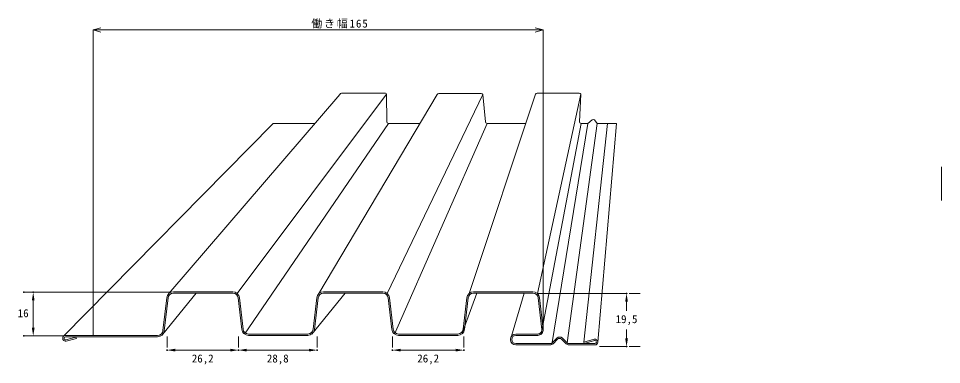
# Model space of a CAD drawing. Units: millimetres on the paper. Extents: x -128 to 210, y -59 to 68.
import ezdxf
from ezdxf.enums import TextEntityAlignment as Align

# ---------------------------------------------------------------- set-up
doc = ezdxf.new("R2010")
doc.units = ezdxf.units.MM
doc.header["$PDMODE"] = 32
doc.header["$PDSIZE"] = 0.2
for name, color, linetype, lineweight in [('0-0', 6, 'Continuous', 20), ('0-1', 7, 'Continuous', 18), ('0-5_0', 7, 'Continuous', 5), ('0-6_寸法', 7, 'Continuous', 5), ('0-7_文字', 7, 'Continuous', 5), ('0-8_外形線', 7, 'Continuous', 5), ('0-9_通り芯', 7, 'Continuous', 5)]:
    doc.layers.add(name, color=color, linetype=linetype, lineweight=lineweight)
doc.layers.add('0-4_Defpoints', color=7, linetype='Continuous')
doc.styles.add('ＭＳ ゴシック', font='')
doc.styles.get('ＭＳ ゴシック').set_extended_font_data('MS Gothic')

# ---------------------------------------------------------------- blocks, each defined once
blk = doc.blocks.new('D9')
at = {"layer": '0-4_Defpoints'}
for p in [(241.168, 104.001), (241.168, 84.501), (241.168, 84.501)]:
    blk.add_point(p, dxfattribs=at)
at = {"layer": '0-6_寸法'}
for p, q in [((246.168, 104.001), (242.168, 104.001)), ((241.168, 101.001), (241.168, 97.655)), ((241.168, 87.501), (241.168, 90.847)), ((246.168, 84.501), (242.168, 84.501))]:
    blk.add_line(p, q, dxfattribs=at)
for points in [[(240.668, 101.001), (241.668, 101.001), (241.168, 104.001)], [(240.668, 87.501), (241.668, 87.501), (241.168, 84.501)]]:
    blk.add_solid(points, dxfattribs=at)
at = {"layer": '0-6_寸法', "style": 'ＭＳ ゴシック'}
blk.add_text('19,5', height=2.933, dxfattribs=at).set_placement((237.168, 92.251), align=Align.BOTTOM_LEFT)
blk = doc.blocks.new('D6')
at = {"layer": '0-4_Defpoints'}
for p in [(155.371, 83.228), (181.571, 83.228)]:
    blk.add_point(p, dxfattribs=at)
at = {"layer": '0-6_寸法'}
for p, q in [((155.371, 88.228), (155.371, 84.228)), ((181.571, 88.228), (181.571, 84.228)), ((158.371, 83.228), (178.571, 83.228))]:
    blk.add_line(p, q, dxfattribs=at)
for points in [[(158.371, 83.728), (158.371, 82.728), (155.371, 83.228)], [(178.571, 83.728), (178.571, 82.728), (181.571, 83.228)]]:
    blk.add_solid(points, dxfattribs=at)
at = {"layer": '0-6_寸法', "style": 'ＭＳ ゴシック'}
blk.add_text('26,2', height=2.933, dxfattribs=at).set_placement((164.471, 77.824), align=Align.BOTTOM_LEFT)
blk = doc.blocks.new('D4')
at = {"layer": '0-4_Defpoints'}
for p in [(72.733, 83.228), (98.933, 83.228)]:
    blk.add_point(p, dxfattribs=at)
at = {"layer": '0-6_寸法'}
for p, q in [((72.733, 88.228), (72.733, 84.228)), ((98.933, 88.228), (98.933, 84.228)), ((75.733, 83.228), (95.933, 83.228))]:
    blk.add_line(p, q, dxfattribs=at)
for points in [[(75.733, 83.728), (75.733, 82.728), (72.733, 83.228)], [(95.933, 83.728), (95.933, 82.728), (98.933, 83.228)]]:
    blk.add_solid(points, dxfattribs=at)
at = {"layer": '0-6_寸法', "style": 'ＭＳ ゴシック'}
blk.add_text('26,2', height=2.933, dxfattribs=at).set_placement((81.833, 77.824), align=Align.BOTTOM_LEFT)
blk = doc.blocks.new('D5')
at = {"layer": '0-4_Defpoints'}
for p in [(98.933, 83.228), (127.733, 83.228)]:
    blk.add_point(p, dxfattribs=at)
at = {"layer": '0-6_寸法'}
for p, q in [((98.933, 88.228), (98.933, 84.228)), ((127.733, 88.228), (127.733, 84.228)), ((101.933, 83.228), (124.733, 83.228))]:
    blk.add_line(p, q, dxfattribs=at)
for points in [[(101.933, 83.728), (101.933, 82.728), (98.933, 83.228)], [(124.733, 83.728), (124.733, 82.728), (127.733, 83.228)]]:
    blk.add_solid(points, dxfattribs=at)
at = {"layer": '0-6_寸法', "style": 'ＭＳ ゴシック'}
blk.add_text('28,8', height=2.933, dxfattribs=at).set_placement((109.333, 77.824), align=Align.BOTTOM_LEFT)
blk = doc.blocks.new('D8')
at = {"layer": '0-4_Defpoints'}
for p in [(20.276, 104.423), (23.698, 104.423), (20.276, 88.423)]:
    blk.add_point(p, dxfattribs=at)
at = {"layer": '0-6_寸法'}
for p, q in [((25.276, 104.423), (24.698, 104.423)), ((23.698, 91.423), (23.698, 101.423)), ((25.276, 88.423), (24.698, 88.423))]:
    blk.add_line(p, q, dxfattribs=at)
for points in [[(23.198, 101.423), (24.198, 101.423), (23.698, 104.423)], [(23.198, 91.423), (24.198, 91.423), (23.698, 88.423)]]:
    blk.add_solid(points, dxfattribs=at)
at = {"layer": '0-6_寸法', "style": 'ＭＳ ゴシック'}
blk.add_text('16', height=2.933, dxfattribs=at).set_placement((18.023, 94.423), align=Align.BOTTOM_LEFT)

msp = doc.modelspace()

# ---------------------------------------------------------------- linework, layer by layer
at = {"layer": '0-0'}
for p, q in [((-101.018, 63.581), (-98.12, 64.357)), ((63.982, 63.581), (61.084, 64.357)), ((-101.018, 63.581), (-98.12, 62.804)), ((63.982, 63.581), (61.084, 62.804))]:
    msp.add_line(p, q, dxfattribs=at)
at = {"layer": '0-0', "color": 3, "lineweight": 9}
for p, q in [((-101.018, 63.581), (-101.018, 63.222)), ((-101.018, 63.581), (63.982, 63.581)), ((63.982, 63.581), (63.982, 63.222))]:
    msp.add_line(p, q, dxfattribs=at)
at = {"layer": '0-1'}
for p, q in [((-73.196, -33.039), (-10.508, 39.942)), ((-18.196, -33.039), (25.137, 39.855)), ((-9.905, 40.35), (6.2, 40.35)), ((6.514, 40.01), (6.641, 29.899)), ((25.74, 40.262), (41.216, 40.262)), ((36.804, -33.039), (61.124, 39.981)), ((41.819, 39.855), (42.811, 29.899)), ((61.727, 40.388), (77.234, 40.388)), ((77.837, 39.982), (77.248, 29.899)), ((80.334, 29.298), (81.911, 30.611)), ((83.748, 29.311), (82.743, 30.611)), ((-111.937, -48.851), (-35.081, 29.194)), ((-19.64, 29.311), (-34.863, 29.311)), ((83.974, -50.872), (90.875, 29.311)), ((-63.158, -32.906), (-75.372, -47.922)), ((-8.611, -32.906), (-20.825, -47.922)), ((39.61, -32.906), (34.175, -47.922)), ((56.976, -32.908), (52.348, -48.706))]:
    msp.add_line(p, q, dxfattribs=at)
for centre, radius, start, end in [((-9.905, 39.7), 0.65, 90, 158.08554), ((5.91, 39.768), 0.65, 21.91446, 63.56583), ((25.74, 39.612), 0.65, 90, 158.08554), ((41.216, 39.612), 0.65, 21.91446, 90), ((61.727, 39.738), 0.65, 90, 158.08554), ((77.234, 39.738), 0.65, 21.91446, 90), ((82.327, 30.112), 0.65, 50.19443, 129.80557), ((-34.863, 29.051), 0.26, 90, 146.85114), ((7.288, 29.961), 0.65, 185.52754, 270), ((43.458, 29.961), 0.65, 185.52754, 270), ((77.895, 29.961), 0.65, 185.52754, 270)]:
    msp.add_arc(centre, radius, start, end, dxfattribs=at)
at = {"layer": '0-5_0'}
for p, q in [((-49.806, -32.406), (-71.534, -32.406)), ((-71.534, -32.906), (-49.806, -32.906)), ((5.194, -32.406), (-16.534, -32.406)), ((-16.534, -32.906), (5.194, -32.906)), ((60.195, -32.406), (38.466, -32.406)), ((38.466, -32.906), (60.195, -32.906)), ((-74.018, -34.626), (-75.373, -46.631)), ((-74.876, -46.687), (-73.522, -34.682)), ((-47.819, -34.682), (-46.521, -46.187)), ((-46.024, -46.131), (-47.322, -34.626)), ((-19.018, -34.626), (-20.317, -46.131)), ((-19.82, -46.187), (-18.522, -34.682)), ((7.181, -34.682), (8.479, -46.187)), ((8.976, -46.131), (7.678, -34.626)), ((35.982, -34.626), (34.683, -46.131)), ((35.18, -46.187), (36.478, -34.682)), ((62.182, -34.682), (63.485, -46.238)), ((63.982, -46.182), (62.679, -34.626)), ((-112.127, -49.456), (-112.127, -49.466)), ((-111.627, -49.466), (-111.627, -49.456)), ((-77.36, -48.406), (-111.077, -48.406)), ((-111.077, -48.906), (-77.36, -48.906)), ((-107.256, -49.012), (-110.934, -49.998)), ((-110.805, -50.481), (-107.127, -49.495)), ((-107.127, -49.495), (-107.256, -49.012)), ((-22.304, -47.906), (-44.036, -47.906)), ((-44.036, -48.406), (-22.304, -48.406)), ((32.696, -47.906), (10.964, -47.906)), ((10.964, -48.406), (32.696, -48.406)), ((51.995, -49.856), (51.995, -49.956)), ((52.495, -49.956), (52.495, -49.856)), ((61.995, -47.906), (53.945, -47.906)), ((53.945, -48.406), (61.995, -48.406)), ((68.934, -49.446), (67.266, -51.114)), ((67.62, -51.467), (69.288, -49.799)), ((70.702, -49.799), (72.37, -51.467)), ((72.723, -51.114), (71.055, -49.446)), ((82.67, -49.833), (78.855, -50.855)), ((78.984, -51.338), (82.8, -50.316)), ((66.559, -51.406), (53.945, -51.406)), ((53.945, -51.906), (66.559, -51.906)), ((82.945, -51.406), (73.43, -51.406)), ((73.43, -51.906), (82.945, -51.906)), ((78.855, -50.855), (78.984, -51.338)), ((83.495, -50.846), (83.495, -50.856)), ((83.995, -50.856), (83.995, -50.846))]:
    msp.add_line(p, q, dxfattribs=at)
for centre, radius, start, end in [((-71.534, -34.906), 2.5, 90, 173.56176), ((-71.534, -34.906), 2, 90, 173.56176), ((-49.806, -34.906), 2.5, 6.43824, 90), ((-49.806, -34.906), 2, 6.43824, 90), ((-16.534, -34.906), 2.5, 90, 173.56176), ((-16.534, -34.906), 2, 90, 173.56176), ((5.194, -34.906), 2.5, 6.43824, 90), ((5.194, -34.906), 2, 6.43824, 90), ((38.466, -34.906), 2.5, 90, 173.56176), ((38.466, -34.906), 2, 90, 173.56176), ((60.195, -34.906), 2.5, 6.43381, 90), ((60.195, -34.906), 2, 6.43381, 90), ((-77.36, -46.406), 2, 270, 353.56176), ((-77.36, -46.406), 2.5, 270, 353.56176), ((-44.036, -45.906), 2.5, 186.43824, 270), ((-44.036, -45.906), 2, 186.43824, 270), ((-22.304, -45.906), 2, 270, 353.56176), ((-22.304, -45.906), 2.5, 270, 353.56176), ((10.964, -45.906), 2.5, 186.43824, 270), ((10.964, -45.906), 2, 186.43824, 270), ((32.696, -45.906), 2, 270, 353.56176), ((32.696, -45.906), 2.5, 270, 353.56176), ((61.995, -46.406), 2, 270, 6.43381), ((61.995, -46.406), 1.5, 270, 6.43381), ((-111.077, -49.456), 1.05, 90, 180), ((-111.077, -49.466), 1.05, 180, 285), ((-111.077, -49.456), 0.55, 90, 180), ((-111.077, -49.466), 0.55, 180, 285), ((53.945, -49.856), 1.95, 90, 180), ((53.945, -49.956), 1.95, 180, 270), ((53.945, -49.856), 1.45, 90, 180), ((53.945, -49.956), 1.45, 180, 270), ((69.995, -50.506), 1.5, 45, 135), ((69.995, -50.506), 1, 45, 135), ((82.944, -50.847), 1.05, 0.00902, 105.1178), ((82.944, -50.847), 0.55, 0.01732, 105.22455), ((66.559, -50.407), 1, 269.99, 315.01), ((66.559, -50.407), 1.5, 269.98825, 315.00825), ((73.43, -50.406), 1.5, 225, 270), ((73.43, -50.406), 1, 225, 270), ((82.945, -50.856), 0.55, 270, 360), ((82.945, -50.856), 1.05, 270, 0)]:
    msp.add_arc(centre, radius, start, end, dxfattribs=at)
at = {"layer": '0-7_文字'}
for p, q in [((-101.018, -48.406), (-101.018, 63.581)), ((63.982, -46.182), (63.982, 63.581)), ((77.895, 29.311), (63.236, -47.98)), ((80.337, 29.311), (67.1, -51.806)), ((72.786, -51.171), (83.748, 29.311)), ((-72.833, -32.616), (-126.349, -32.616)), ((61.856, -33.039), (94.543, -33.039)), ((-111.706, -48.616), (-126.349, -48.616)), ((84.606, -52.539), (94.543, -52.539))]:
    msp.add_line(p, q, dxfattribs=at)
at = {"layer": '0-7_文字', "lineweight": 18}
for p, q in [((6.514, 40.01), (-48.145, -33.039)), ((41.818, 39.859), (6.855, -33.039)), ((61.856, -33.039), (77.837, 39.982)), ((-45.515, -47.922), (7.288, 29.311)), ((9.485, -47.922), (43.458, 29.311)), ((78.855, -50.855), (87.547, 29.311))]:
    msp.add_line(p, q, dxfattribs=at)
at = {"layer": '0-8_外形線'}
for p, q in [((7.288, 29.311), (18.869, 29.311)), ((43.458, 29.311), (57.571, 29.311)), ((77.895, 29.311), (80.351, 29.311)), ((83.748, 29.311), (90.875, 29.311))]:
    msp.add_line(p, q, dxfattribs=at)
at = {"layer": '0-9_通り芯'}
msp.add_line((210, 1.095), (210, 13.43), dxfattribs=at)

# ---------------------------------------------------------------- block references
at = {"layer": '0-6_寸法'}
for name in ['D8', 'D9', 'D4', 'D5', 'D6']:
    msp.add_blockref(name, (-146.625, -137.039), dxfattribs=at)

# ---------------------------------------------------------------- texts
at = {"layer": '0-0', "color": 4, "insert": (-21.018, 64.081), "char_height": 2.933, "attachment_point": 7, "style": 'ＭＳ ゴシック'}
msp.add_mtext('\\T1.17;働き幅165', dxfattribs=at)

doc.saveas('drawing.dxf')
